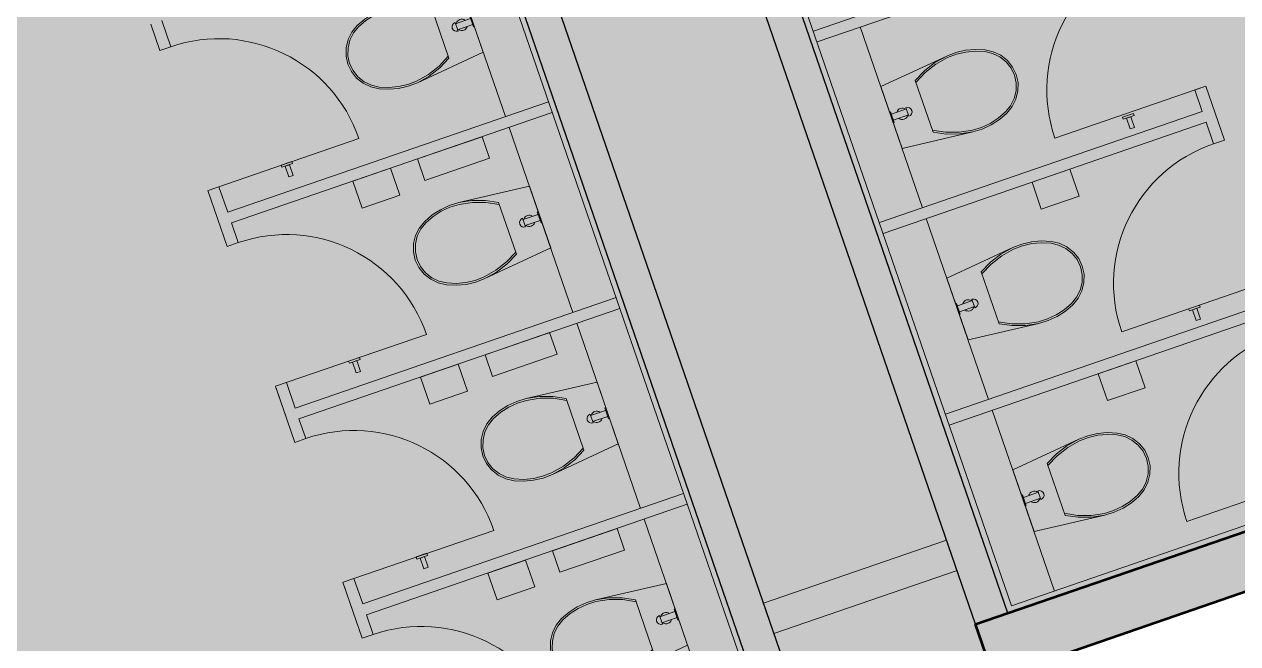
# Model space of a CAD drawing. Extents: x 760773 to 1075934, y 719259 to 1013331.
# Drawn here: x 1007508 to 1012835, y 842526 to 845246 of the extents above; entities that cross this region are included whole.
import ezdxf

# ---------------------------------------------------------------- set-up
doc = ezdxf.new("R2010")
doc.units = 0
doc.header["$MEASUREMENT"] = 0
doc.layers.add('e-b-shell', color=253, linetype='Continuous')
doc.layers.add('spare0', color=7, linetype='Continuous', lineweight=0)
doc.layers.add('spare5', color=7, linetype='Continuous', lineweight=0)

# ---------------------------------------------------------------- blocks, each defined once
blk = doc.blocks.new('AnonymousCell16')
at = {"layer": 'e-b-shell', "lineweight": 0}
for p, q in [((-0.8514, 0.0778), (-1.1407, -0.0566)), ((-0.9114, -0.2565), (-0.9898, -0.0292)), ((-1.1407, -0.0566), (-1.0473, -0.3278)), ((-1.0944, -0.1775), (-1.0282, -0.1547)), ((-1.0302, -0.149), (-1.0171, -0.1868)), ((-1.1026, -0.1687), (-1.0979, -0.1671)), ((-1.0979, -0.1671), (-1.0817, -0.2144)), ((-1.0852, -0.204), (-1.019, -0.1812)), ((-1.0817, -0.2144), (-1.0865, -0.216)), ((-0.7366, -0.2556), (-1.0473, -0.3278))]:
    blk.add_line(p, q, dxfattribs=at)
at = {"layer": 'e-b-shell', "lineweight": 0, "flags": 128}
for points in [[(-0.8514, 0.0778), (-0.8112, 0.0932), (-0.769, 0.1031), (-0.7263, 0.107), (-0.6832, 0.1048)], [(-0.9898, -0.0292), (-0.9493, 0.0132), (-0.903, 0.0491), (-0.8514, 0.0778)], [(-0.9867, -0.038), (-0.9465, 0.005), (-0.8998, 0.0416), (-0.8481, 0.0706)], [(-0.8481, 0.0706), (-0.8089, 0.0857), (-0.7679, 0.0952), (-0.7262, 0.0991), (-0.6843, 0.0971)], [(-0.6843, 0.0971), (-0.6497, 0.0892), (-0.6179, 0.074), (-0.5907, 0.0522), (-0.5688, 0.025), (-0.5538, -0.0062)], [(-0.6832, 0.1048), (-0.647, 0.0966), (-0.6135, 0.0808), (-0.5848, 0.0578), (-0.5619, 0.0293), (-0.5462, -0.0035)], [(-0.5538, -0.0062), (-0.5464, -0.0401), (-0.5469, -0.0749), (-0.5551, -0.1089), (-0.5707, -0.1403), (-0.5931, -0.168)], [(-0.5462, -0.0035), (-0.5383, -0.039), (-0.5388, -0.0757), (-0.5474, -0.1114), (-0.5639, -0.1446), (-0.5873, -0.1735)], [(-0.5462, -0.0035), (-0.5383, -0.039), (-0.5388, -0.0757), (-0.5474, -0.1114), (-0.5639, -0.1446), (-0.5873, -0.1735)], [(-0.5931, -0.168), (-0.6249, -0.1952), (-0.6601, -0.2179), (-0.6983, -0.2355), (-0.7385, -0.2479)], [(-0.5873, -0.1735), (-0.6201, -0.2015), (-0.6561, -0.2248), (-0.6955, -0.243), (-0.7366, -0.2556)], [(-0.7385, -0.2479), (-0.7972, -0.2569), (-0.8564, -0.2567), (-0.9146, -0.2476)], [(-0.7366, -0.2556), (-0.7949, -0.2646), (-0.8535, -0.265), (-0.9114, -0.2565)]]:
    blk.add_lwpolyline(points, dxfattribs=at)
at = {"layer": 'e-b-shell', "lineweight": 0}
for centre, radius, start, end in [((-1.0463, -0.1758), 0.025, 55.8595, 162.1395), ((-1.0236, -0.168), 0.02, 288.9995, 108.9995), ((-1.0463, -0.1758), 0.025, 235.8595, 342.1395)]:
    blk.add_arc(centre, radius, start, end, dxfattribs=at)
blk = doc.blocks.new('AnonymousCell23')
at = {"layer": 'e-b-shell', "lineweight": 0}
for p, q in [((0.6134, 0.5823), (0.9241, 0.6545)), ((0.9241, 0.6545), (1.0175, 0.3833)), ((0.8665, 0.3558), (0.7883, 0.5832)), ((0.9631, 0.5427), (0.9584, 0.5411)), ((0.9584, 0.5411), (0.9747, 0.4938)), ((0.8939, 0.5136), (0.9069, 0.4758)), ((0.962, 0.5307), (0.8958, 0.5079)), ((0.9711, 0.5042), (0.9049, 0.4814)), ((0.9747, 0.4938), (0.9795, 0.4955)), ((0.7282, 0.2489), (1.0175, 0.3833))]:
    blk.add_line(p, q, dxfattribs=at)
at = {"layer": 'e-b-shell', "lineweight": 0, "flags": 128}
for points in [[(0.7883, 0.5832), (0.7303, 0.5917), (0.6717, 0.5914), (0.6134, 0.5823)], [(0.6134, 0.5823), (0.5722, 0.5697), (0.5329, 0.5515), (0.4968, 0.5283), (0.4642, 0.5001)], [(0.6152, 0.5746), (0.575, 0.5624), (0.5369, 0.5446), (0.5016, 0.522), (0.4698, 0.4947)], [(0.7913, 0.5744), (0.7331, 0.5835), (0.6738, 0.5836), (0.6152, 0.5746)], [(0.4642, 0.5001), (0.4407, 0.4713), (0.4241, 0.4382), (0.4156, 0.4024), (0.4151, 0.3658), (0.4229, 0.3303)], [(0.4698, 0.4947), (0.4474, 0.4671), (0.4317, 0.4356), (0.4237, 0.4016), (0.4232, 0.3667), (0.4306, 0.3329)], [(0.4229, 0.3303), (0.4386, 0.2975), (0.4615, 0.2689), (0.4903, 0.246), (0.5237, 0.23), (0.56, 0.2217)], [(0.4229, 0.3303), (0.4386, 0.2975), (0.4615, 0.2689), (0.4903, 0.246), (0.5237, 0.23), (0.56, 0.2217)], [(0.4306, 0.3329), (0.4456, 0.3017), (0.4674, 0.2745), (0.4948, 0.2527), (0.5265, 0.2376), (0.5611, 0.2296)], [(0.7249, 0.2561), (0.7767, 0.2852), (0.8232, 0.3218), (0.8635, 0.3648)], [(0.7282, 0.2489), (0.7796, 0.2777), (0.8261, 0.3135), (0.8665, 0.3558)], [(0.56, 0.2217), (0.603, 0.2198), (0.6458, 0.2236), (0.688, 0.2335), (0.7282, 0.2489)], [(0.5611, 0.2296), (0.6029, 0.2277), (0.6447, 0.2315), (0.6856, 0.2411), (0.7249, 0.2561)]]:
    blk.add_lwpolyline(points, dxfattribs=at)
at = {"layer": 'e-b-shell', "lineweight": 0}
for centre, radius, start, end in [((0.9004, 0.4946), 0.02, 109.0003, 289.0003), ((0.9231, 0.5024), 0.025, 55.8603, 162.1403), ((0.9231, 0.5024), 0.025, 235.8603, 342.1403)]:
    blk.add_arc(centre, radius, start, end, dxfattribs=at)
blk = doc.blocks.new('TPH')
at = {"layer": 'e-b-shell', "lineweight": 0, "flags": 128}
blk.add_lwpolyline([(0.1233, -0.0899), (-0.0422, -0.1468), (-0.0829, -0.0286), (0.0826, 0.0283), (0.1233, -0.0899)], dxfattribs=at)
blk = doc.blocks.new('TPH1')
at = {"layer": 'e-b-shell', "lineweight": 0, "flags": 128}
blk.add_lwpolyline([(0.1233, -0.0898), (-0.0422, -0.1468), (-0.0829, -0.0286), (0.0826, 0.0284), (0.1233, -0.0898)], dxfattribs=at)
blk = doc.blocks.new('HOOK1')
at = {"layer": 'e-b-shell', "lineweight": 0, "flags": 128}
for points in [[(-0.0237, -0.0082), (-0.0204, -0.0176), (0.0269, -0.0014), (0.0236, 0.0081), (-0.0237, -0.0082)], [(0.0127, -0.0062), (-0.0062, -0.0127), (0.0101, -0.06), (0.029, -0.0535), (0.0127, -0.0062)]]:
    blk.add_lwpolyline(points, dxfattribs=at)
blk = doc.blocks.new('TPH2')
at = {"layer": 'e-b-shell', "lineweight": 0, "flags": 128}
blk.add_lwpolyline([(0.1233, -0.0898), (-0.0421, -0.1468), (-0.0828, -0.0286), (0.0826, 0.0284), (0.1233, -0.0898)], dxfattribs=at)
blk = doc.blocks.new('HOOK2')
at = {"layer": 'e-b-shell', "lineweight": 0, "flags": 128}
for points in [[(-0.0236, -0.0082), (-0.0204, -0.0176), (0.0269, -0.0013), (0.0237, 0.0081), (-0.0236, -0.0082)], [(0.0127, -0.0062), (-0.0062, -0.0127), (0.0101, -0.06), (0.029, -0.0535), (0.0127, -0.0062)]]:
    blk.add_lwpolyline(points, dxfattribs=at)
blk = doc.blocks.new('HOOK3')
at = {"layer": 'e-b-shell', "lineweight": 0, "flags": 128}
for points in [[(-0.0236, -0.0081), (-0.0203, -0.0176), (0.0269, -0.0013), (0.0237, 0.0081), (-0.0236, -0.0081)], [(0.0128, -0.0062), (-0.0061, -0.0127), (0.0101, -0.06), (0.029, -0.0535), (0.0128, -0.0062)]]:
    blk.add_lwpolyline(points, dxfattribs=at)
blk = doc.blocks.new('AnonymousCell27')
at = {"layer": 'e-b-shell', "lineweight": 0}
for p, q in [((0.6134, 0.5822), (0.9241, 0.6544)), ((0.9241, 0.6544), (1.0175, 0.3832)), ((0.8665, 0.3557), (0.7883, 0.5831)), ((0.9631, 0.5426), (0.9584, 0.541)), ((0.9584, 0.541), (0.9747, 0.4937)), ((0.8939, 0.5135), (0.9069, 0.4757)), ((0.962, 0.5306), (0.8958, 0.5078)), ((0.9711, 0.5041), (0.9049, 0.4813)), ((0.9747, 0.4937), (0.9795, 0.4954)), ((0.7282, 0.2488), (1.0175, 0.3832))]:
    blk.add_line(p, q, dxfattribs=at)
at = {"layer": 'e-b-shell', "lineweight": 0, "flags": 128}
for points in [[(0.7883, 0.5831), (0.7303, 0.5916), (0.6717, 0.5913), (0.6134, 0.5822)], [(0.6134, 0.5822), (0.5722, 0.5696), (0.5329, 0.5514), (0.4968, 0.5282), (0.4642, 0.5)], [(0.6152, 0.5745), (0.575, 0.5623), (0.5369, 0.5445), (0.5016, 0.5219), (0.4698, 0.4946)], [(0.7913, 0.5743), (0.7331, 0.5834), (0.6738, 0.5835), (0.6152, 0.5745)], [(0.4642, 0.5), (0.4407, 0.4712), (0.4241, 0.4381), (0.4156, 0.4023), (0.4151, 0.3657), (0.4229, 0.3302)], [(0.4698, 0.4946), (0.4474, 0.467), (0.4317, 0.4355), (0.4237, 0.4015), (0.4232, 0.3666), (0.4306, 0.3328)], [(0.4229, 0.3302), (0.4386, 0.2974), (0.4615, 0.2688), (0.4903, 0.2459), (0.5237, 0.2299), (0.56, 0.2216)], [(0.4229, 0.3302), (0.4386, 0.2974), (0.4615, 0.2688), (0.4903, 0.2459), (0.5237, 0.2299), (0.56, 0.2216)], [(0.4306, 0.3328), (0.4456, 0.3016), (0.4674, 0.2744), (0.4948, 0.2526), (0.5265, 0.2375), (0.5611, 0.2295)], [(0.7249, 0.256), (0.7767, 0.2851), (0.8232, 0.3217), (0.8635, 0.3647)], [(0.7282, 0.2488), (0.7796, 0.2776), (0.8261, 0.3134), (0.8665, 0.3557)], [(0.56, 0.2216), (0.603, 0.2197), (0.6458, 0.2235), (0.688, 0.2334), (0.7282, 0.2488)], [(0.5611, 0.2295), (0.6029, 0.2276), (0.6447, 0.2314), (0.6856, 0.241), (0.7249, 0.256)]]:
    blk.add_lwpolyline(points, dxfattribs=at)
at = {"layer": 'e-b-shell', "lineweight": 0}
for centre, radius, start, end in [((0.9004, 0.4946), 0.02, 109.0003, 289.0003), ((0.9231, 0.5024), 0.025, 55.8603, 162.1403), ((0.9231, 0.5024), 0.025, 235.8603, 342.1403)]:
    blk.add_arc(centre, radius, start, end, dxfattribs=at)
blk = doc.blocks.new('AnonymousCell28')
at = {"layer": 'e-b-shell', "lineweight": 0}
for p, q in [((0.6134, 0.5823), (0.9241, 0.6545)), ((0.9241, 0.6545), (1.0175, 0.3833)), ((0.8665, 0.3558), (0.7883, 0.5831)), ((0.9631, 0.5427), (0.9584, 0.5411)), ((0.9584, 0.5411), (0.9747, 0.4938)), ((0.8939, 0.5136), (0.9069, 0.4758)), ((0.9621, 0.5307), (0.8958, 0.5079)), ((0.9711, 0.5042), (0.905, 0.4814)), ((0.9747, 0.4938), (0.9795, 0.4955)), ((0.7283, 0.2488), (1.0175, 0.3833))]:
    blk.add_line(p, q, dxfattribs=at)
at = {"layer": 'e-b-shell', "lineweight": 0, "flags": 128}
for points in [[(0.7883, 0.5831), (0.7303, 0.5917), (0.6717, 0.5914), (0.6134, 0.5823)], [(0.6134, 0.5823), (0.5722, 0.5697), (0.5329, 0.5515), (0.4968, 0.5282), (0.4642, 0.5)], [(0.6152, 0.5746), (0.575, 0.5624), (0.5369, 0.5445), (0.5016, 0.522), (0.4698, 0.4946)], [(0.7913, 0.5744), (0.7331, 0.5835), (0.6738, 0.5835), (0.6152, 0.5746)], [(0.4642, 0.5), (0.4407, 0.4713), (0.4241, 0.4382), (0.4156, 0.4024), (0.4151, 0.3658), (0.4229, 0.3303)], [(0.4698, 0.4946), (0.4474, 0.4671), (0.4317, 0.4356), (0.4237, 0.4016), (0.4232, 0.3666), (0.4306, 0.3329)], [(0.4229, 0.3303), (0.4386, 0.2975), (0.4615, 0.2689), (0.4903, 0.2459), (0.5237, 0.23), (0.56, 0.2217)], [(0.4229, 0.3303), (0.4386, 0.2975), (0.4615, 0.2689), (0.4903, 0.2459), (0.5237, 0.23), (0.56, 0.2217)], [(0.4306, 0.3329), (0.4456, 0.3016), (0.4674, 0.2745), (0.4948, 0.2527), (0.5265, 0.2376), (0.5611, 0.2296)], [(0.7249, 0.2561), (0.7767, 0.2852), (0.8232, 0.3218), (0.8635, 0.3648)], [(0.7283, 0.2488), (0.7796, 0.2777), (0.8261, 0.3135), (0.8665, 0.3558)], [(0.56, 0.2217), (0.603, 0.2198), (0.6459, 0.2235), (0.688, 0.2335), (0.7283, 0.2488)], [(0.5611, 0.2296), (0.6029, 0.2277), (0.6448, 0.2315), (0.6856, 0.2411), (0.7249, 0.2561)]]:
    blk.add_lwpolyline(points, dxfattribs=at)
at = {"layer": 'e-b-shell', "lineweight": 0}
for centre, radius, start, end in [((0.9004, 0.4946), 0.02, 109.0003, 289.0003), ((0.9231, 0.5024), 0.025, 55.8603, 162.1403), ((0.9231, 0.5024), 0.025, 235.8603, 342.1403)]:
    blk.add_arc(centre, radius, start, end, dxfattribs=at)
blk = doc.blocks.new('AnonymousCell29')
at = {"layer": 'e-b-shell', "lineweight": 0}
for p, q in [((0.6135, 0.5823), (0.9242, 0.6545)), ((0.9242, 0.6545), (1.0176, 0.3833)), ((0.8666, 0.3558), (0.7884, 0.5832)), ((0.9632, 0.5427), (0.9585, 0.5411)), ((0.9585, 0.5411), (0.9748, 0.4938)), ((0.894, 0.5136), (0.907, 0.4758)), ((0.9621, 0.5307), (0.8959, 0.5079)), ((0.9712, 0.5042), (0.905, 0.4814)), ((0.9748, 0.4938), (0.9796, 0.4955)), ((0.7283, 0.2489), (1.0176, 0.3833))]:
    blk.add_line(p, q, dxfattribs=at)
at = {"layer": 'e-b-shell', "lineweight": 0, "flags": 128}
for points in [[(0.7884, 0.5832), (0.7304, 0.5917), (0.6718, 0.5914), (0.6135, 0.5823)], [(0.6135, 0.5823), (0.5723, 0.5697), (0.533, 0.5515), (0.4969, 0.5283), (0.4643, 0.5001)], [(0.6153, 0.5746), (0.5751, 0.5624), (0.537, 0.5446), (0.5017, 0.522), (0.4699, 0.4947)], [(0.7914, 0.5744), (0.7332, 0.5835), (0.6739, 0.5836), (0.6153, 0.5746)], [(0.4643, 0.5001), (0.4408, 0.4713), (0.4242, 0.4382), (0.4157, 0.4024), (0.4152, 0.3658), (0.423, 0.3303)], [(0.4699, 0.4947), (0.4475, 0.4671), (0.4318, 0.4356), (0.4238, 0.4016), (0.4233, 0.3667), (0.4307, 0.3329)], [(0.423, 0.3303), (0.4387, 0.2975), (0.4616, 0.2689), (0.4904, 0.246), (0.5238, 0.23), (0.5601, 0.2217)], [(0.423, 0.3303), (0.4387, 0.2975), (0.4616, 0.2689), (0.4904, 0.246), (0.5238, 0.23), (0.5601, 0.2217)], [(0.4307, 0.3329), (0.4457, 0.3017), (0.4675, 0.2745), (0.4949, 0.2527), (0.5266, 0.2376), (0.5612, 0.2296)], [(0.725, 0.2561), (0.7768, 0.2852), (0.8233, 0.3218), (0.8636, 0.3648)], [(0.7283, 0.2489), (0.7797, 0.2777), (0.8262, 0.3135), (0.8666, 0.3558)], [(0.5601, 0.2217), (0.6031, 0.2198), (0.6459, 0.2236), (0.6881, 0.2335), (0.7283, 0.2489)], [(0.5612, 0.2296), (0.603, 0.2277), (0.6448, 0.2315), (0.6857, 0.2411), (0.725, 0.2561)]]:
    blk.add_lwpolyline(points, dxfattribs=at)
at = {"layer": 'e-b-shell', "lineweight": 0}
for centre, radius, start, end in [((0.9005, 0.4946), 0.02, 109.0003, 289.0003), ((0.9232, 0.5024), 0.025, 55.8603, 162.1403), ((0.9232, 0.5024), 0.025, 235.8603, 342.1403)]:
    blk.add_arc(centre, radius, start, end, dxfattribs=at)
blk = doc.blocks.new('AnonymousCell30')
at = {"layer": 'e-b-shell', "lineweight": 0}
for p, q in [((-0.8514, 0.0778), (-1.1407, -0.0566)), ((-0.9114, -0.2565), (-0.9898, -0.0292)), ((-1.1407, -0.0566), (-1.0473, -0.3278)), ((-1.0943, -0.1775), (-1.0281, -0.1547)), ((-1.0301, -0.149), (-1.0171, -0.1868)), ((-1.1026, -0.1687), (-1.0979, -0.1671)), ((-1.0979, -0.1671), (-1.0816, -0.2144)), ((-1.0852, -0.204), (-1.019, -0.1812)), ((-1.0816, -0.2144), (-1.0864, -0.216)), ((-0.7366, -0.2556), (-1.0473, -0.3278))]:
    blk.add_line(p, q, dxfattribs=at)
at = {"layer": 'e-b-shell', "lineweight": 0, "flags": 128}
for points in [[(-0.8514, 0.0778), (-0.8112, 0.0932), (-0.769, 0.1031), (-0.7262, 0.107), (-0.6832, 0.1049)], [(-0.9898, -0.0292), (-0.9493, 0.0132), (-0.9029, 0.0491), (-0.8514, 0.0778)], [(-0.9867, -0.038), (-0.9464, 0.005), (-0.8998, 0.0416), (-0.8481, 0.0706)], [(-0.8481, 0.0706), (-0.8089, 0.0857), (-0.7679, 0.0952), (-0.7262, 0.0991), (-0.6843, 0.0971)], [(-0.6843, 0.0971), (-0.6497, 0.0892), (-0.6179, 0.0741), (-0.5907, 0.0522), (-0.5688, 0.025), (-0.5538, -0.0062)], [(-0.6832, 0.1049), (-0.647, 0.0966), (-0.6135, 0.0808), (-0.5848, 0.0578), (-0.5618, 0.0293), (-0.5461, -0.0035)], [(-0.5538, -0.0062), (-0.5464, -0.04), (-0.5468, -0.0749), (-0.555, -0.1089), (-0.5707, -0.1403), (-0.593, -0.1679)], [(-0.5461, -0.0035), (-0.5383, -0.039), (-0.5388, -0.0757), (-0.5473, -0.1114), (-0.5638, -0.1446), (-0.5873, -0.1735)], [(-0.5461, -0.0035), (-0.5383, -0.039), (-0.5388, -0.0757), (-0.5473, -0.1114), (-0.5638, -0.1446), (-0.5873, -0.1735)], [(-0.593, -0.1679), (-0.6248, -0.1952), (-0.6601, -0.2179), (-0.6982, -0.2355), (-0.7384, -0.2479)], [(-0.5873, -0.1735), (-0.62, -0.2015), (-0.6561, -0.2248), (-0.6954, -0.243), (-0.7366, -0.2556)], [(-0.7384, -0.2479), (-0.7972, -0.2569), (-0.8563, -0.2566), (-0.9146, -0.2476)], [(-0.7366, -0.2556), (-0.7948, -0.2646), (-0.8535, -0.265), (-0.9114, -0.2565)]]:
    blk.add_lwpolyline(points, dxfattribs=at)
at = {"layer": 'e-b-shell', "lineweight": 0}
for centre, radius, start, end in [((-1.0463, -0.1758), 0.025, 55.8595, 162.1395), ((-1.0236, -0.168), 0.02, 288.9995, 108.9995), ((-1.0463, -0.1758), 0.025, 235.8595, 342.1395)]:
    blk.add_arc(centre, radius, start, end, dxfattribs=at)
blk = doc.blocks.new('AnonymousCell31')
at = {"layer": 'e-b-shell', "lineweight": 0}
for p, q in [((-0.8513, 0.0778), (-1.1406, -0.0566)), ((-0.9113, -0.2565), (-0.9897, -0.0292)), ((-1.1406, -0.0566), (-1.0473, -0.3278)), ((-1.0943, -0.1775), (-1.0281, -0.1547)), ((-1.0301, -0.149), (-1.0171, -0.1868)), ((-1.1025, -0.1687), (-1.0979, -0.1671)), ((-1.0979, -0.1671), (-1.0816, -0.2144)), ((-1.0851, -0.204), (-1.0189, -0.1812)), ((-1.0816, -0.2144), (-1.0864, -0.216)), ((-0.7365, -0.2556), (-1.0473, -0.3278))]:
    blk.add_line(p, q, dxfattribs=at)
at = {"layer": 'e-b-shell', "lineweight": 0, "flags": 128}
for points in [[(-0.8513, 0.0778), (-0.8111, 0.0932), (-0.7689, 0.1031), (-0.7262, 0.107), (-0.6832, 0.1049)], [(-0.9897, -0.0292), (-0.9492, 0.0132), (-0.9029, 0.0491), (-0.8513, 0.0778)], [(-0.9867, -0.0379), (-0.9464, 0.005), (-0.8997, 0.0416), (-0.848, 0.0706)], [(-0.848, 0.0706), (-0.8088, 0.0858), (-0.7678, 0.0952), (-0.7261, 0.0991), (-0.6843, 0.0972)], [(-0.6843, 0.0972), (-0.6496, 0.0892), (-0.6178, 0.0741), (-0.5906, 0.0522), (-0.5687, 0.025), (-0.5537, -0.0062)], [(-0.6832, 0.1049), (-0.6469, 0.0967), (-0.6134, 0.0808), (-0.5847, 0.0578), (-0.5618, 0.0293), (-0.5461, -0.0035)], [(-0.5537, -0.0062), (-0.5464, -0.04), (-0.5468, -0.0749), (-0.555, -0.1089), (-0.5706, -0.1403), (-0.593, -0.1679)], [(-0.5461, -0.0035), (-0.5383, -0.039), (-0.5387, -0.0756), (-0.5473, -0.1114), (-0.5638, -0.1446), (-0.5873, -0.1735)], [(-0.5461, -0.0035), (-0.5383, -0.039), (-0.5387, -0.0756), (-0.5473, -0.1114), (-0.5638, -0.1446), (-0.5873, -0.1735)], [(-0.593, -0.1679), (-0.6248, -0.1952), (-0.66, -0.2179), (-0.6982, -0.2355), (-0.7384, -0.2479)], [(-0.5873, -0.1735), (-0.62, -0.2014), (-0.656, -0.2248), (-0.6954, -0.243), (-0.7365, -0.2556)], [(-0.7384, -0.2479), (-0.7971, -0.2569), (-0.8563, -0.2566), (-0.9145, -0.2476)], [(-0.7365, -0.2556), (-0.7948, -0.2646), (-0.8535, -0.265), (-0.9113, -0.2565)]]:
    blk.add_lwpolyline(points, dxfattribs=at)
at = {"layer": 'e-b-shell', "lineweight": 0}
for centre, radius, start, end in [((-1.0462, -0.1758), 0.025, 55.8595, 162.1395), ((-1.0235, -0.168), 0.02, 288.9995, 108.9995), ((-1.0462, -0.1758), 0.025, 235.8595, 342.1395)]:
    blk.add_arc(centre, radius, start, end, dxfattribs=at)
blk = doc.blocks.new('AnonymousCell34')
at = {"layer": 'e-b-shell', "lineweight": 0}
blk.add_line((0.3494, -0.1847), (-0.3133, -0.4128), dxfattribs=at)
blk.add_arc((0.3013, -0.2011), 0.65, 109.0058, 199.0058, dxfattribs=at)
blk = doc.blocks.new('TPH6')
at = {"layer": 'e-b-shell', "lineweight": 0, "flags": 128}
blk.add_lwpolyline([(-0.0418, -0.1466), (0.1237, -0.0897), (0.083, 0.0285), (-0.0825, -0.0284), (-0.0418, -0.1466)], dxfattribs=at)
blk = doc.blocks.new('AnonymousCell35')
at = {"layer": 'e-b-shell', "lineweight": 0}
for p, q in [((-0.0322, 0.0153), (-0.0647, 0.1099)), ((-0.0646, 0.1099), (-0.0165, 0.1265)), ((0.0649, -0.1099), (-0.0165, 0.1264)), ((0.0168, -0.1264), (-0.0158, -0.0319)), ((0.0168, -0.1264), (0.0649, -0.1099))]:
    blk.add_line(p, q, dxfattribs=at)
blk = doc.blocks.new('HOOK5')
at = {"layer": 'e-b-shell', "lineweight": 0, "flags": 128}
for points in [[(0.0237, 0.008), (0.027, -0.0014), (-0.0203, -0.0177), (-0.0235, -0.0082), (0.0237, 0.008)], [(-0.0061, -0.0128), (0.0128, -0.0063), (0.0291, -0.0536), (0.0102, -0.0601), (-0.0061, -0.0128)]]:
    blk.add_lwpolyline(points, dxfattribs=at)
blk = doc.blocks.new('HOOK6')
at = {"layer": 'e-b-shell', "lineweight": 0, "flags": 128}
for points in [[(0.0237, 0.008), (0.027, -0.0014), (-0.0203, -0.0177), (-0.0235, -0.0082), (0.0237, 0.008)], [(-0.0061, -0.0128), (0.0128, -0.0063), (0.0291, -0.0536), (0.0102, -0.0601), (-0.0061, -0.0128)]]:
    blk.add_lwpolyline(points, dxfattribs=at)
blk = doc.blocks.new('TPH7')
at = {"layer": 'e-b-shell', "lineweight": 0, "flags": 128}
blk.add_lwpolyline([(-0.0418, -0.1466), (0.1236, -0.0897), (0.0829, 0.0285), (-0.0825, -0.0284), (-0.0418, -0.1466)], dxfattribs=at)
blk = doc.blocks.new('AnonymousCell37')
at = {"layer": 'e-b-shell', "lineweight": 0}
blk.add_line((0.3485, -0.185), (-0.3133, -0.4129), dxfattribs=at)
blk.add_arc((0.3013, -0.2012), 0.65, 109.0058, 199.0058, dxfattribs=at)
blk = doc.blocks.new('AnonymousCell38')
at = {"layer": 'e-b-shell', "lineweight": 0}
blk.add_line((0.3485, -0.1849), (-0.3133, -0.4128), dxfattribs=at)
blk.add_arc((0.3013, -0.2011), 0.65, 109.0058, 199.0058, dxfattribs=at)

msp = doc.modelspace()

# ---------------------------------------------------------------- hatches: boundary and pattern name
at = {"layer": 'spare5', "linetype": 'Continuous', "true_color": 0x7f7f7f}
msp.add_hatch(color=8, dxfattribs=at).paths.add_polyline_path([(1006754.04365, 840649.63692), (1001829.83293, 854950.58325), (1010575.91474, 857962.10072), (1015500.12546, 843661.1544)])

# ---------------------------------------------------------------- linework, layer by layer
at = {"layer": 'spare0', "color": 1, "linetype": 'Continuous', "lineweight": 30}
for p, q in [((1011825.79447, 842660.37497), (1010376.75299, 846868.3157)), ((1011683.96792, 842611.53593), (1010234.92521, 846819.48045)), ((1010880.18072, 842334.77603), (1009677.24281, 845828.45409)), ((1010738.35286, 842285.94102), (1009535.4151, 845779.61864))]:
    msp.add_line(p, q, dxfattribs=at)
at = {"layer": 'spare0', "color": 40, "linetype": 'Continuous', "lineweight": 0, "true_color": 0xffa824}
for p, q in [((1011841.29259, 842692.15188), (1010408.53088, 846852.81695)), ((1010706.57587, 842301.43989), (1009519.91613, 845747.84145)), ((1011841.29253, 842692.15203), (1015150.55394, 843831.61595))]:
    msp.add_line(p, q, dxfattribs=at)
at = {"layer": 'spare0', "color": 200, "linetype": 'Continuous', "lineweight": 0, "true_color": 0xb900ff}
for p, q in [((1009620.56844, 844841.24289), (1009330.82727, 845682.73329)), ((1011450.71871, 844440.23149), (1011177.2378, 845234.46584)), ((1009916.83546, 843980.82098), (1009637.06983, 844793.33958)), ((1011740.47441, 843598.71998), (1011466.9935, 844392.95432)), ((1010213.10248, 843120.39908), (1009933.33686, 843932.91768)), ((1012030.34369, 842756.87859), (1011756.7492, 843551.44281)), ((1010517.50853, 842236.33915), (1010229.38712, 843073.1253))]:
    msp.add_line(p, q, dxfattribs=at)
at = {"layer": 'spare0', "color": 2, "linetype": 'Continuous', "lineweight": 0}
for p, q in [((1010971.95513, 845216.66238), (1012389.36581, 845704.71602)), ((1010988.23486, 845169.38691), (1012405.73817, 845657.47244)), ((1008151.13356, 845147.64143), (1008111.48519, 845262.8825)), ((1008103.05996, 845131.09202), (1008063.39163, 845246.32265)), ((1008151.14245, 845147.64449), (1008103.05996, 845131.09202)), ((1008401.29854, 844421.41686), (1009809.64282, 844906.34606)), ((1008417.46017, 844374.10072), (1009825.92084, 844859.07)), ((1011261.73426, 844375.15893), (1012679.14494, 844863.21257)), ((1011278.01399, 844327.88346), (1012695.51731, 844815.96899)), ((1008399.26288, 844270.68183), (1008314.67552, 844516.42929)), ((1008401.29854, 844421.41686), (1008362.87481, 844533.02538)), ((1008447.33238, 844287.2806), (1008417.46017, 844374.10072)), ((1008447.33238, 844287.2806), (1008399.26288, 844270.68183)), ((1008697.56556, 843560.99496), (1010105.90984, 844045.92416)), ((1008713.72719, 843513.67882), (1010122.18786, 843998.6481)), ((1011551.5134, 843533.65549), (1012968.92408, 844021.70913)), ((1011567.79313, 843486.38001), (1012985.29644, 843974.46554)), ((1008657.50263, 843520.75977), (1008610.94904, 843656.00962)), ((1008697.56556, 843560.99496), (1008659.14183, 843672.60348)), ((1008695.5299, 843410.25992), (1008613.81807, 843647.65327)), ((1008743.5994, 843426.8587), (1008713.72719, 843513.67882)), ((1008743.5994, 843426.8587), (1008695.5299, 843410.25992)), ((1008993.83258, 842700.57306), (1010402.17686, 843185.50226)), ((1009009.99421, 842653.25692), (1010418.45488, 843138.2262)), ((1008993.83258, 842700.57306), (1008955.40885, 842812.18157)), ((1008953.76965, 842660.33787), (1008907.21606, 842795.58772)), ((1008991.79692, 842549.83802), (1008910.08509, 842787.23137)), ((1009039.86642, 842566.4368), (1009009.99421, 842653.25692)), ((1009039.86642, 842566.4368), (1008991.79692, 842549.83802))]:
    msp.add_line(p, q, dxfattribs=at)
at = {"layer": 'spare0', "color": 21, "linetype": 'Continuous', "lineweight": 0, "true_color": 0xffa848}
for p, q in [((1008315.47815, 844516.70565), (1008977.30535, 844744.58754)), ((1008611.74517, 843656.28375), (1009273.57237, 843884.16564)), ((1008908.01219, 842795.86185), (1009569.83939, 843023.74373))]:
    msp.add_line(p, q, dxfattribs=at)
at = {"layer": 'spare0', "color": 1, "linetype": 'Continuous', "lineweight": 53}
for p, q in [((1011683.96647, 842611.54012), (1015182.32917, 843816.11648)), ((1011765.36223, 842375.17107), (1015500.11218, 843661.14835)), ((1011765.36223, 842375.17107), (1011683.96647, 842611.54012))]:
    msp.add_line(p, q, dxfattribs=at)
at = {"layer": 'spare0', "color": 6, "linetype": 'Continuous', "lineweight": 13}
for p, q in [((1010753.20313, 842703.53426), (1011556.99619, 842980.30479)), ((1010798.78302, 842571.16178), (1011602.57608, 842847.93231))]:
    msp.add_line(p, q, dxfattribs=at)
at = {"layer": 'spare0', "color": 200, "linetype": 'Continuous', "lineweight": 0, "true_color": 0xb900ff, "flags": 128}
for points in [[(1009234.47177, 844654.73749), (1009267.02832, 844560.18554), (1009550.68417, 844657.85519), (1009518.12761, 844752.40714), (1009234.47177, 844654.73749)], [(1009530.73879, 843794.31558), (1009563.29534, 843699.76364), (1009846.95119, 843797.43328), (1009814.39464, 843891.98524), (1009530.73879, 843794.31558)], [(1009827.00581, 842933.89368), (1009859.56236, 842839.34174), (1010143.21821, 842937.01138), (1010110.66166, 843031.56334), (1009827.00581, 842933.89368)]]:
    msp.add_lwpolyline(points, dxfattribs=at)
at = {"layer": 'spare0', "color": 21, "linetype": 'Continuous', "lineweight": 0, "true_color": 0xffa848}
for centre in [(1008362.69556, 844533.03463), (1008658.96258, 843672.61273), (1008955.2296, 842812.19082), (1009251.49662, 841951.76892)]:
    msp.add_arc(centre, 650, 18.99382641, 108.9938264, dxfattribs=at)
at = {"layer": 'spare5', "color": 8, "linetype": 'Continuous', "lineweight": 13, "true_color": 0x7f7f7f, "flags": 128}
msp.add_lwpolyline([(1006754.04365, 840649.63692), (1001829.83293, 854950.58325), (1010575.91474, 857962.10072), (1015500.12546, 843661.1544), (1006754.04365, 840649.63692)], dxfattribs=at)

# ---------------------------------------------------------------- block references
at = {"color": 7, "linetype": 'Continuous', "lineweight": 0, "xscale": 999.9999999999975, "yscale": 999.9999999999975, "zscale": 999.9999999999975}
for name, p in [('AnonymousCell34', (1012345.45823, 845158.96493)), ('AnonymousCell35', (1012711.35823, 844847.86493)), ('HOOK5', (1012352.85823, 844846.76493)), ('AnonymousCell37', (1012638.55823, 844308.06493)), ('HOOK3', (1008659.35823, 844635.76493)), ('TPH2', (1009033.65823, 844585.66493)), ('TPH6', (1012014.35823, 844581.46493)), ('HOOK6', (1012642.65823, 844005.26493)), ('AnonymousCell38', (1012925.05823, 843475.96493)), ('HOOK2', (1008955.65823, 843775.36493)), ('TPH7', (1012304.15823, 843739.96493)), ('TPH1', (1009329.95823, 843725.26493)), ('HOOK1', (1009251.95823, 842914.96493)), ('TPH', (1009626.25823, 842864.86493))]:
    msp.add_blockref(name, p, dxfattribs=at)
at = {"color": 200, "linetype": 'Continuous', "lineweight": 0, "true_color": 0xb900ff, "xscale": 999.9999999999975, "yscale": 999.9999999999975, "zscale": 999.9999999999975}
for name, p in [('AnonymousCell29', (1008505.55823, 844740.96493)), ('AnonymousCell31', (1012408.55823, 845029.16493)), ('AnonymousCell28', (1008801.85823, 843880.56493)), ('AnonymousCell30', (1012698.35823, 844187.66493)), ('AnonymousCell27', (1009098.15823, 843020.16493)), ('AnonymousCell16', (1012988.15823, 843346.16493)), ('AnonymousCell23', (1009402.55823, 842136.06493))]:
    msp.add_blockref(name, p, dxfattribs=at)

doc.saveas('drawing.dxf')
